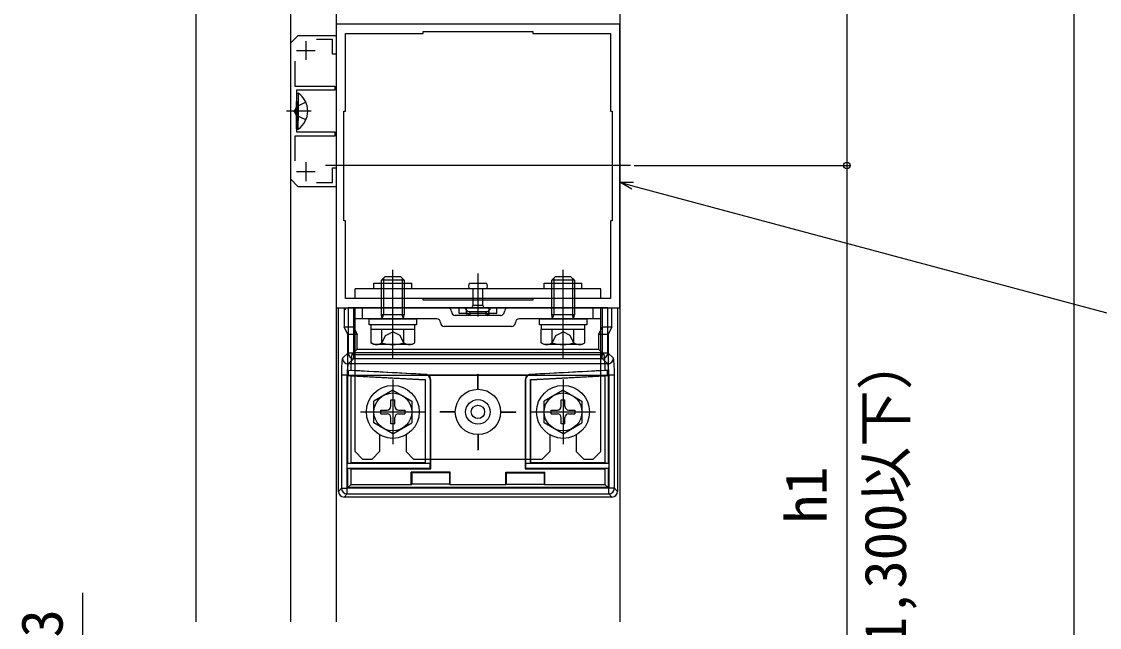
# Model space of a CAD drawing. Units: millimetres, scale not verified. Extents: x -875 to 875, y -1310 to 1300.
# Drawn here: x -588 to -303.1, y 333 to 493.2 of the extents above; entities that cross this region are included whole.
import ezdxf
from ezdxf.enums import TextEntityAlignment as Align

# ---------------------------------------------------------------- set-up
doc = ezdxf.new("R2010")
doc.units = ezdxf.units.MM
doc.header["$LTSCALE"] = 4
for name, color, linetype in [('0-3_YKK_11', 7, 'Continuous'), ('0-4_YKK_12', 2, 'Continuous'), ('0-5_YKK_13', 4, 'Continuous'), ('0-7_YKK_D', 6, 'Continuous')]:
    doc.layers.add(name, color=color, linetype=linetype)
doc.styles.add('ＭＳ ゴシック', font='')
doc.styles.get('ＭＳ ゴシック').set_extended_font_data('MS Gothic')

msp = doc.modelspace()

# ---------------------------------------------------------------- linework, layer by layer
at = {"layer": '0-3_YKK_11'}
for p, q in [((-512.864, 488), (-512.864, 483)), ((-515.364, 485.5), (-510.364, 485.5)), ((-512.864, 456), (-512.864, 451)), ((-515.364, 453.5), (-510.364, 453.5))]:
    msp.add_line(p, q, dxfattribs=at)
for points in [[(-429.864, 417.5), (-429.864, 492.5), (-504.864, 492.5), (-504.864, 417.5)], [(-452.864, 419.5), (-481.864, 419.5), (-481.864, 420), (-502.364, 420), (-502.364, 440.5), (-502.864, 440.5), (-502.864, 469.5), (-502.364, 469.5), (-502.364, 490), (-481.864, 490), (-481.864, 490.5), (-452.864, 490.5), (-452.864, 490), (-432.364, 490), (-432.364, 469.5), (-431.864, 469.5), (-431.864, 440.5), (-432.364, 440.5), (-432.364, 420), (-452.864, 420)]]:
    msp.add_lwpolyline(points, close=True, dxfattribs=at)
for points in [[(-510.048, 450.6), (-505.864, 450.6), (-505.864, 454.5), (-504.864, 454.5), (-504.864, 449.5), (-514.864, 449.5), (-516.864, 451.5), (-516.864, 487.5), (-514.864, 489.5), (-504.864, 489.5), (-504.864, 484.5), (-505.864, 484.5), (-505.864, 488.4), (-510.048, 488.4)], [(-515.764, 482.684), (-515.764, 476.1), (-505.164, 476.1), (-505.164, 475), (-515.364, 475), (-515.364, 469.958), (-515.484, 469.775), (-515.484, 469.225), (-515.364, 469.042), (-515.364, 464), (-505.164, 464), (-505.164, 462.9), (-515.764, 462.9), (-515.764, 456.316)]]:
    msp.add_lwpolyline(points, dxfattribs=at)
at = {"layer": '0-4_YKK_12'}
for p, q in [((-541.864, 334.545), (-541.864, 681.545)), ((-516.864, 334.545), (-516.864, 681.545)), ((-504.864, 681.545), (-504.864, 334.545)), ((-429.864, 681.545), (-429.864, 334.545)), ((-427.07, 455.103), (-507.658, 455.103))]:
    msp.add_line(p, q, dxfattribs=at)
at = {"layer": '0-5_YKK_13'}
for p, q in [((-515.364, 474.25), (-515.364, 467)), ((-515.364, 474.25), (-514.855, 474.25)), ((-514.855, 474.25), (-514.855, 467)), ((-515.364, 464.75), (-515.364, 472)), ((-514.855, 464.75), (-514.855, 472)), ((-511.47, 469.5), (-518.001, 469.5)), ((-515.364, 464.75), (-514.855, 464.75)), ((-489.864, 404.1), (-489.864, 427.511)), ((-444.864, 404.1), (-444.864, 427.511)), ((-492.864, 424.8), (-491.864, 425.8)), ((-486.864, 424.8), (-492.864, 424.8)), ((-491.864, 425.8), (-487.864, 425.8)), ((-486.864, 424.8), (-487.864, 425.8)), ((-467.364, 426.58), (-467.364, 415.2)), ((-447.864, 424.8), (-446.864, 425.8)), ((-441.864, 424.8), (-447.864, 424.8)), ((-446.864, 425.8), (-442.864, 425.8)), ((-441.864, 424.8), (-442.864, 425.8)), ((-434.864, 422.5), (-499.864, 422.5)), ((-499.864, 420), (-499.864, 422.5)), ((-494.864, 424), (-484.864, 424)), ((-494.864, 422.5), (-494.864, 424)), ((-484.864, 422.5), (-484.864, 424)), ((-465.065, 422.5), (-469.663, 422.5)), ((-469.626, 424), (-465.065, 424)), ((-468.614, 418.2), (-468.614, 422.5)), ((-439.864, 422.5), (-439.864, 424)), ((-434.864, 420), (-434.864, 422.5)), ((-434.864, 420), (-499.864, 420)), ((-502.774, 417.5), (-502.774, 412.496)), ((-502.364, 417), (-502.364, 417.5)), ((-500.203, 417.5), (-501.7, 417.5)), ((-501.7, 417.5), (-501.7, 405.654)), ((-500.267, 417.5), (-500.267, 412.496)), ((-434.525, 417.5), (-500.203, 417.5)), ((-500.203, 405.654), (-500.203, 417.5)), ((-499.864, 379.5), (-499.864, 417.5)), ((-499.864, 417.5), (-434.864, 417.5)), ((-497.864, 414.6), (-497.864, 417.5)), ((-472.364, 416), (-472.364, 417.5)), ((-472.315, 416.048), (-472.315, 417.5)), ((-470.614, 417.15), (-470.414, 417.5)), ((-470.414, 417.5), (-464.314, 417.5)), ((-470.364, 416.065), (-470.364, 417.5)), ((-469.883, 416.5), (-464.844, 416.5)), ((-469.014, 417.5), (-468.614, 418.2)), ((-465.714, 417.5), (-466.114, 418.2)), ((-464.364, 416.065), (-464.364, 417.5)), ((-464.314, 417.5), (-464.114, 417.15)), ((-462.412, 416.048), (-462.412, 417.5)), ((-436.864, 414.6), (-436.864, 417.5)), ((-434.864, 379.5), (-434.864, 417.5)), ((-433.028, 417.5), (-434.525, 417.5)), ((-434.461, 412.496), (-434.461, 417.5)), ((-433.028, 417.5), (-430.453, 417.5)), ((-431.953, 412.496), (-431.953, 417.5)), ((-430.453, 417.5), (-430.453, 368.997)), ((-478.264, 414.6), (-499.864, 414.6)), ((-496.114, 414.6), (-483.614, 414.6)), ((-486.864, 415.621), (-492.864, 415.621)), ((-492.664, 414.681), (-492.864, 415.621)), ((-492.664, 414.681), (-492.324, 415.621)), ((-492.664, 414.6), (-492.664, 414.681)), ((-487.064, 414.681), (-487.404, 415.621)), ((-487.064, 414.681), (-486.864, 415.621)), ((-487.064, 414.6), (-487.064, 414.681)), ((-461.364, 415.5), (-473.364, 415.5)), ((-472.315, 416.048), (-470.364, 416.065)), ((-470.364, 416.065), (-470.098, 416.065)), ((-470.364, 416.057), (-470.364, 416)), ((-469.864, 416), (-469.864, 415.5)), ((-469.629, 416.065), (-465.098, 416.065)), ((-469.364, 416.057), (-469.364, 416)), ((-465.364, 416), (-469.364, 416)), ((-465.364, 416.057), (-465.364, 416)), ((-464.864, 416), (-464.864, 415.5)), ((-464.629, 416.065), (-464.364, 416.065)), ((-464.364, 416.065), (-462.412, 416.048)), ((-464.364, 416.057), (-464.364, 416)), ((-462.364, 416), (-464.364, 416)), ((-434.864, 414.6), (-456.464, 414.6)), ((-451.114, 414.6), (-438.614, 414.6)), ((-441.864, 415.621), (-447.864, 415.621)), ((-447.664, 414.681), (-447.864, 415.621)), ((-447.664, 414.681), (-447.324, 415.621)), ((-447.664, 414.6), (-447.664, 414.681)), ((-442.064, 414.681), (-442.404, 415.621)), ((-442.064, 414.681), (-441.864, 415.621)), ((-442.064, 414.6), (-442.064, 414.681)), ((-502.774, 412.496), (-500.267, 412.496)), ((-499.267, 410.5), (-501.774, 410.5)), ((-500.267, 412.496), (-499.267, 410.5)), ((-499.267, 406.59), (-499.267, 410.5)), ((-484.09, 411.8), (-495.637, 411.8)), ((-495.637, 408.247), (-495.637, 411.8)), ((-495.564, 411.8), (-495.564, 413)), ((-492.75, 408.247), (-492.75, 411.8)), ((-486.977, 408.247), (-486.977, 411.8)), ((-484.164, 413), (-484.164, 411.8)), ((-484.09, 408.247), (-484.09, 411.8)), ((-458.464, 412.6), (-476.264, 412.6)), ((-439.09, 411.8), (-450.637, 411.8)), ((-450.637, 408.247), (-450.637, 411.8)), ((-450.564, 411.8), (-450.564, 413)), ((-447.75, 408.247), (-447.75, 411.8)), ((-441.977, 408.247), (-441.977, 411.8)), ((-439.164, 413), (-439.164, 411.8)), ((-439.09, 408.247), (-439.09, 411.8)), ((-435.461, 410.5), (-434.461, 412.496)), ((-434.461, 412.496), (-431.953, 412.496)), ((-431.953, 412.496), (-432.953, 410.5)), ((-432.953, 410.5), (-432.953, 376.391)), ((-494.864, 407.8), (-495.637, 408.247)), ((-484.864, 407.8), (-494.864, 407.8)), ((-484.864, 407.8), (-484.09, 408.247)), ((-449.864, 407.8), (-450.637, 408.247)), ((-439.864, 407.8), (-449.864, 407.8)), ((-439.864, 407.8), (-439.09, 408.247)), ((-501.7, 405.654), (-503.185, 404.169)), ((-501.7, 405.654), (-500.203, 405.654)), ((-499.267, 406.59), (-500.694, 405.163)), ((-500.694, 405.163), (-434.034, 405.163)), ((-500.203, 404.157), (-500.203, 405.654)), ((-499.267, 406.59), (-435.461, 406.59)), ((-434.034, 405.163), (-435.461, 406.59)), ((-431.543, 404.169), (-433.028, 405.654)), ((-501.687, 402.672), (-500.203, 404.157)), ((-433.04, 402.672), (-501.687, 402.672)), ((-434.525, 404.157), (-433.04, 402.672)), ((-503.443, 399.678), (-503.443, 369.828)), ((-501.946, 399.678), (-503.443, 399.678)), ((-501.946, 399.678), (-432.782, 399.678)), ((-501.946, 369.828), (-501.946, 399.678)), ((-501.591, 400.977), (-500.999, 401.031)), ((-481.368, 399.917), (-501.591, 400.977)), ((-501.591, 399.643), (-501.591, 400.977)), ((-501.591, 399.643), (-501.01, 399.53)), ((-501.591, 399.643), (-481.281, 398.579)), ((-501.01, 399.53), (-481.364, 398.5)), ((-501.01, 399.53), (-501.01, 376.5)), ((-481.368, 399.917), (-481.285, 399.996)), ((-454.296, 399.673), (-480.432, 399.673)), ((-467.314, 396), (-467.314, 400)), ((-453.442, 399.996), (-453.359, 399.917)), ((-433.137, 400.977), (-453.359, 399.917)), ((-433.137, 400.977), (-433.728, 401.031)), ((-433.137, 399.643), (-433.718, 399.53)), ((-433.718, 376.5), (-433.718, 399.53)), ((-433.137, 399.643), (-433.137, 400.977)), ((-431.284, 399.678), (-432.782, 399.678)), ((-432.782, 399.678), (-432.782, 369.828)), ((-431.284, 369.828), (-431.284, 399.678)), ((-489.864, 398.534), (-489.864, 381.466)), ((-481.281, 398.579), (-481.364, 398.5)), ((-481.364, 398.5), (-481.364, 376.5)), ((-479.864, 398.498), (-479.947, 398.419)), ((-479.947, 376.417), (-479.947, 398.419)), ((-479.864, 375), (-479.864, 398.498)), ((-454.864, 398.498), (-454.864, 375)), ((-454.781, 398.419), (-454.864, 398.498)), ((-454.781, 398.419), (-454.781, 376.417)), ((-453.447, 398.579), (-453.364, 398.5)), ((-444.864, 398.534), (-444.864, 381.466)), ((-489.864, 395.75), (-494.864, 392.863)), ((-489.864, 395.75), (-484.864, 392.863)), ((-444.864, 395.75), (-449.864, 392.863)), ((-444.864, 395.75), (-439.864, 392.863)), ((-494.864, 387.137), (-494.864, 392.863)), ((-493.014, 390.5), (-491.364, 390.5)), ((-493.014, 389.5), (-493.014, 390.5)), ((-490.364, 391.5), (-490.364, 393.15)), ((-490.364, 393.15), (-489.364, 393.15)), ((-489.364, 391.5), (-489.364, 393.15)), ((-488.364, 390.5), (-486.714, 390.5)), ((-486.714, 390.5), (-486.714, 389.5)), ((-484.864, 392.863), (-484.864, 387.137)), ((-449.864, 387.137), (-449.864, 392.863)), ((-448.014, 390.5), (-446.364, 390.5)), ((-448.014, 389.5), (-448.014, 390.5)), ((-445.364, 391.5), (-445.364, 393.15)), ((-445.364, 393.15), (-444.364, 393.15)), ((-444.364, 391.5), (-444.364, 393.15)), ((-443.364, 390.5), (-441.714, 390.5)), ((-441.714, 390.5), (-441.714, 389.5)), ((-439.864, 392.863), (-439.864, 387.137)), ((-498.431, 390), (-481.296, 390)), ((-493.014, 389.5), (-491.364, 389.5)), ((-490.364, 386.85), (-490.364, 388.5)), ((-489.364, 386.85), (-489.364, 388.5)), ((-488.364, 389.5), (-486.714, 389.5)), ((-473.363, 390.05), (-477.364, 390.05)), ((-461.364, 390.05), (-457.364, 390.05)), ((-453.431, 390), (-436.296, 390)), ((-448.014, 389.5), (-446.364, 389.5)), ((-445.364, 386.85), (-445.364, 388.5)), ((-444.364, 386.85), (-444.364, 388.5)), ((-443.364, 389.5), (-441.714, 389.5)), ((-489.864, 384.25), (-494.864, 387.137)), ((-489.364, 386.85), (-490.364, 386.85)), ((-489.864, 384.25), (-484.864, 387.137)), ((-444.864, 384.25), (-449.864, 387.137)), ((-444.364, 386.85), (-445.364, 386.85)), ((-444.864, 384.25), (-439.864, 387.137)), ((-493.364, 383.938), (-493.364, 379.5)), ((-486.364, 383.938), (-486.364, 379.5)), ((-467.314, 384), (-467.314, 380)), ((-448.364, 383.938), (-448.364, 379.5)), ((-441.364, 383.938), (-441.364, 379.5)), ((-497.864, 377.5), (-499.864, 379.5)), ((-495.364, 377.5), (-493.364, 379.5)), ((-484.364, 377.5), (-486.364, 379.5)), ((-450.364, 377.5), (-448.364, 379.5)), ((-439.364, 377.5), (-441.364, 379.5)), ((-436.864, 377.5), (-434.864, 379.5)), ((-501.774, 376.391), (-501.01, 376.5)), ((-479.973, 376.391), (-501.774, 376.391)), ((-481.364, 376.5), (-501.01, 376.5)), ((-497.864, 377.5), (-495.364, 377.5)), ((-484.364, 377.5), (-450.364, 377.5)), ((-481.281, 376.417), (-481.364, 376.5)), ((-479.947, 376.417), (-479.973, 376.391)), ((-479.973, 375.109), (-479.973, 376.391)), ((-454.755, 376.391), (-454.781, 376.417)), ((-454.781, 376.417), (-453.447, 376.417)), ((-432.953, 376.391), (-454.755, 376.391)), ((-454.755, 376.391), (-454.755, 375.109)), ((-433.718, 376.5), (-453.364, 376.5)), ((-439.364, 377.5), (-436.864, 377.5)), ((-432.953, 376.391), (-433.718, 376.5)), ((-501.774, 375.109), (-501.01, 375)), ((-501.01, 375), (-501.01, 370.765)), ((-501.01, 375), (-479.864, 375)), ((-485.017, 374.07), (-484.864, 373.917)), ((-485.017, 370.765), (-485.017, 374.07)), ((-484.864, 373.917), (-484.864, 370.917)), ((-474.864, 373.917), (-484.864, 373.917)), ((-479.973, 375.109), (-479.864, 375)), ((-474.711, 374.07), (-474.864, 373.917)), ((-474.864, 373.917), (-474.864, 370.917)), ((-460.017, 374.07), (-459.864, 373.917)), ((-460.017, 374.07), (-449.711, 374.07)), ((-460.017, 370.765), (-460.017, 374.07)), ((-459.864, 373.917), (-459.864, 370.917)), ((-454.755, 375.109), (-432.953, 375.109)), ((-449.711, 374.07), (-449.864, 373.917)), ((-449.711, 370.765), (-449.711, 374.07)), ((-432.953, 375.109), (-433.718, 375)), ((-433.718, 370.765), (-433.718, 375)), ((-432.953, 375.109), (-432.953, 370)), ((-501.774, 370), (-501.01, 370.765)), ((-485.017, 370.765), (-501.01, 370.765)), ((-484.864, 370.917), (-485.017, 370.765)), ((-474.864, 370.917), (-484.864, 370.917)), ((-474.864, 370.917), (-474.711, 370.765)), ((-460.017, 370.765), (-474.711, 370.765)), ((-459.864, 370.917), (-460.017, 370.765)), ((-459.864, 370.917), (-449.864, 370.917)), ((-449.864, 370.917), (-449.711, 370.765)), ((-433.718, 370.765), (-449.711, 370.765)), ((-433.718, 370.765), (-432.953, 370)), ((-503.443, 369.828), (-504.274, 368.997)), ((-503.443, 369.828), (-501.946, 369.828)), ((-502.777, 367.5), (-501.946, 368.331)), ((-432.782, 369.828), (-501.946, 369.828)), ((-501.946, 368.331), (-501.946, 369.828)), ((-432.953, 370), (-501.774, 370)), ((-431.284, 369.828), (-432.782, 369.828)), ((-432.782, 368.331), (-431.95, 367.5)), ((-430.453, 368.997), (-431.284, 369.828)), ((-431.95, 367.5), (-502.777, 367.5))]:
    msp.add_line(p, q, dxfattribs=at)
for points in [[(-512.864, 471.85), (-515.334, 470.645), (-515.943, 469.5)], [(-512.864, 467.15), (-515.334, 468.355), (-515.943, 469.5)], [(-492.864, 415.621), (-492.864, 424), (-492.864, 424.8)], [(-492.324, 425.34), (-492.324, 424), (-492.324, 415.621)], [(-487.404, 425.34), (-487.404, 424), (-487.404, 415.621)], [(-486.864, 424.8), (-486.864, 424), (-486.864, 415.621)], [(-447.864, 415.621), (-447.864, 424), (-447.864, 424.8)], [(-447.324, 425.34), (-447.324, 424), (-447.324, 415.621)], [(-442.404, 425.34), (-442.404, 424), (-442.404, 415.621)], [(-441.864, 424.8), (-441.864, 424), (-441.864, 415.621)], [(-468.614, 418.2), (-466.114, 418.2), (-466.114, 422.5)], [(-449.864, 422.5), (-449.864, 424), (-439.864, 424)], [(-504.274, 368.997), (-504.274, 417.5), (-501.7, 417.5)], [(-462.412, 416.048), (-462.364, 416), (-462.364, 417.5)], [(-434.525, 417.5), (-434.525, 405.654), (-433.028, 405.654), (-433.028, 417.5)], [(-483.614, 414.6), (-483.614, 413), (-496.114, 413), (-496.114, 414.6)], [(-470.364, 416), (-472.364, 416), (-472.315, 416.048)], [(-438.614, 414.6), (-438.614, 413), (-451.114, 413), (-451.114, 414.6)], [(-501.774, 376.391), (-501.774, 410.5), (-502.774, 412.496)], [(-492.914, 407.797), (-491.764, 410.155), (-489.864, 411.166)], [(-486.814, 407.797), (-487.964, 410.155), (-489.864, 411.166)], [(-447.914, 407.797), (-446.764, 410.155), (-444.864, 411.166)], [(-441.814, 407.797), (-442.964, 410.155), (-444.864, 411.166)], [(-432.953, 410.5), (-435.461, 410.5), (-435.461, 406.59)], [(-500.203, 404.157), (-434.525, 404.157), (-434.525, 405.654), (-500.203, 405.654)], [(-481.285, 399.996), (-480.981, 399.948), (-480.692, 399.839), (-480.432, 399.673)], [(-467.414, 396), (-467.414, 400), (-467.314, 400)], [(-454.296, 399.673), (-454.036, 399.839), (-453.748, 399.948), (-453.442, 399.996)], [(-453.447, 376.417), (-453.447, 398.579), (-433.137, 399.643)], [(-453.447, 376.417), (-453.364, 376.5), (-453.364, 398.5), (-433.718, 399.53)], [(-481.281, 398.579), (-481.281, 376.417), (-479.947, 376.417)], [(-473.363, 389.95), (-477.364, 389.95), (-477.364, 390.05)], [(-461.364, 389.95), (-457.364, 389.95), (-457.364, 390.05)], [(-467.414, 384), (-467.414, 380), (-467.314, 380)], [(-501.774, 370), (-501.774, 375.109), (-479.973, 375.109)], [(-474.711, 370.765), (-474.711, 374.07), (-485.017, 374.07)], [(-459.864, 373.917), (-449.864, 373.917), (-449.864, 370.917)], [(-454.755, 375.109), (-454.864, 375), (-433.718, 375)], [(-501.946, 368.331), (-432.782, 368.331), (-432.782, 369.828)]]:
    msp.add_lwpolyline(points, dxfattribs=at)
for centre, radius in [((-489.864, 390), 7), ((-444.864, 390), 7), ((-489.864, 390), 5), ((-467.364, 390), 6), ((-444.864, 390), 5), ((-467.364, 390), 3.25), ((-467.364, 390), 1.773)]:
    msp.add_circle(centre, radius, dxfattribs=at)
for centre, radius, start, end in [((-518.138, 469.5), 5.774, 304.65097, 55.34903), ((-468.364, 423.25), 1.5, 150.00006, 209.99994), ((-466.364, 423.25), 1.5, 330.00006, 29.99994), ((-475.364, 416.5), 1, 0, 90), ((-473.364, 416.5), 1, 180, 270), ((-467.364, 420.067), 4.367, 221.91164, 234.76774), ((-467.364, 420.067), 4.367, 305.23243, 318.08863), ((-461.364, 416.5), 1, 270, 0), ((-459.364, 416.5), 1, 90, 180), ((-478.264, 413.6), 1, 0, 90), ((-476.264, 413.6), 1, 180, 270), ((-469.864, 416), 0.5, 180, 270), ((-469.864, 416), 0.5, 270, 0), ((-464.864, 416), 0.5, 180, 270), ((-464.864, 416), 0.5, 270, 0), ((-458.464, 413.6), 1, 270, 0), ((-456.464, 413.6), 1, 90, 180), ((-494.194, 410.356), 2.556, 235.61708, 304.38292), ((-489.864, 417.354), 9.554, 252.41276, 287.58724), ((-485.534, 410.356), 2.556, 235.61708, 304.38292), ((-449.194, 410.356), 2.556, 235.61708, 304.38292), ((-444.864, 417.354), 9.554, 252.41276, 287.58724), ((-440.534, 410.356), 2.556, 235.61708, 304.38292), ((-500.196, 405.661), 1.504, 180.24971, 269.75029), ((-434.531, 405.661), 1.504, 270.24971, 359.75029), ((-501.681, 404.176), 1.504, 180.24971, 269.75029), ((-433.047, 404.176), 1.504, 270.24971, 359.75029), ((-491.364, 391.5), 1, 270, 0), ((-488.364, 391.5), 1, 180, 270), ((-446.364, 391.5), 1, 270, 0), ((-443.364, 391.5), 1, 180, 270), ((-491.364, 388.5), 1, 0, 90), ((-488.364, 388.5), 1, 90, 180), ((-446.364, 388.5), 1, 0, 90), ((-443.364, 388.5), 1, 90, 180), ((-501.939, 369.835), 1.504, 180.24971, 269.75029), ((-432.788, 369.835), 1.504, 270.24971, 359.75029)]:
    msp.add_arc(centre, radius, start, end, dxfattribs=at)
for centre, major_axis, ratio, start_param, end_param in [((-469.864, 416.057), (0.5, 0), 0.019861, 2.0595541, 3.1415927), ((-469.864, 416.559), (0, -0.559), 0.894427, 5.7944275, 6.2831853), ((-469.864, 416.559), (0, 0.559), 0.894427, 3.1415927, 3.6303505), ((-469.864, 416.057), (0.5, 0), 0.019861, 0, 1.0820385), ((-464.864, 416.057), (0.5, 0), 0.019861, 2.0595541, 3.1415927), ((-464.864, 416.559), (0, -0.559), 0.894427, 5.7944275, 6.2831853), ((-464.864, 416.559), (0, 0.559), 0.894427, 3.1415927, 3.6303505), ((-464.864, 416.057), (0.5, 0), 0.019861, 0, 1.0820385), ((-500.673, 399.673), (0, -5.5), 0.061163, 3.2026792, 4.4630242), ((-434.054, 399.673), (0, -5.5), 0.061163, 1.8201612, 3.0805061), ((-503.168, 399.678), (0, -4.5), 0.061163, 3.2026792, 4.712389), ((-501.671, 399.678), (0, -3), 0.091744, 3.2026792, 4.712389), ((-433.057, 399.678), (0, -3), 0.091744, 1.5707963, 3.0805061), ((-431.56, 399.678), (0, -4.5), 0.061163, 1.5707963, 3.0805061), ((-474.211, 399.673), (104.95, -5.5), 0.000457, 4.4543095, 4.6449585), ((-481.447, 398.419), (1.088, 1.033), 0.999928, 5.5240032, 7.0423674), ((-481.364, 398.498), (1.088, 1.033), 0.999928, 5.5240032, 6.4242443), ((-453.364, 398.498), (-1.088, 1.033), 0.999928, 6.1421263, 7.0423674), ((-453.281, 398.419), (-1.088, 1.033), 0.999928, 5.5240032, 7.0423674), ((-460.516, 399.673), (104.95, 5.5), 0.000457, 4.7798195, 4.9704685), ((-502.771, 369.003), (-1.065, -1.065), 0.99628, 5.4996506, 7.06672), ((-431.956, 369.003), (1.065, -1.065), 0.99628, 5.4996506, 7.06672)]:
    msp.add_ellipse(centre, major_axis=major_axis, ratio=ratio, start_param=start_param, end_param=end_param, dxfattribs=at)
at = {"layer": '0-7_YKK_D'}
for p, q in [((-309.864, 805), (-309.864, 285)), ((-369.864, 625.103), (-369.864, 455.103)), ((-426.07, 455.103), (-368.864, 455.103)), ((-426.07, 455.103), (-368.864, 455.103)), ((-369.864, 455.103), (-369.864, 285)), ((-571.864, 322.5), (-571.864, 342.193))]:
    msp.add_line(p, q, dxfattribs=at)
for points in [[(-426.72, 448.865), (-429.858, 450.677), (-426.235, 450.677)], [(-429.858, 450.677), (-426.478, 449.771), (-300.095, 415.907)]]:
    msp.add_lwpolyline(points, dxfattribs=at)
msp.add_circle((-369.864, 455.103), 0.875, dxfattribs=at)
msp.add_circle((-369.864, 455.103), 0.875, dxfattribs=at)

# ---------------------------------------------------------------- texts
at = {"layer": '0-7_YKK_D', "style": 'ＭＳ ゴシック'}
for s, p in [('（1,300以下）', (-350.903, 313.333)), ('h1', (-371.864, 360.549)), ('3', (-573.864, 330.392))]:
    msp.add_text(s, height=11, rotation=90, dxfattribs=at).set_placement(p, align=Align.BOTTOM_LEFT)

doc.saveas('drawing.dxf')
